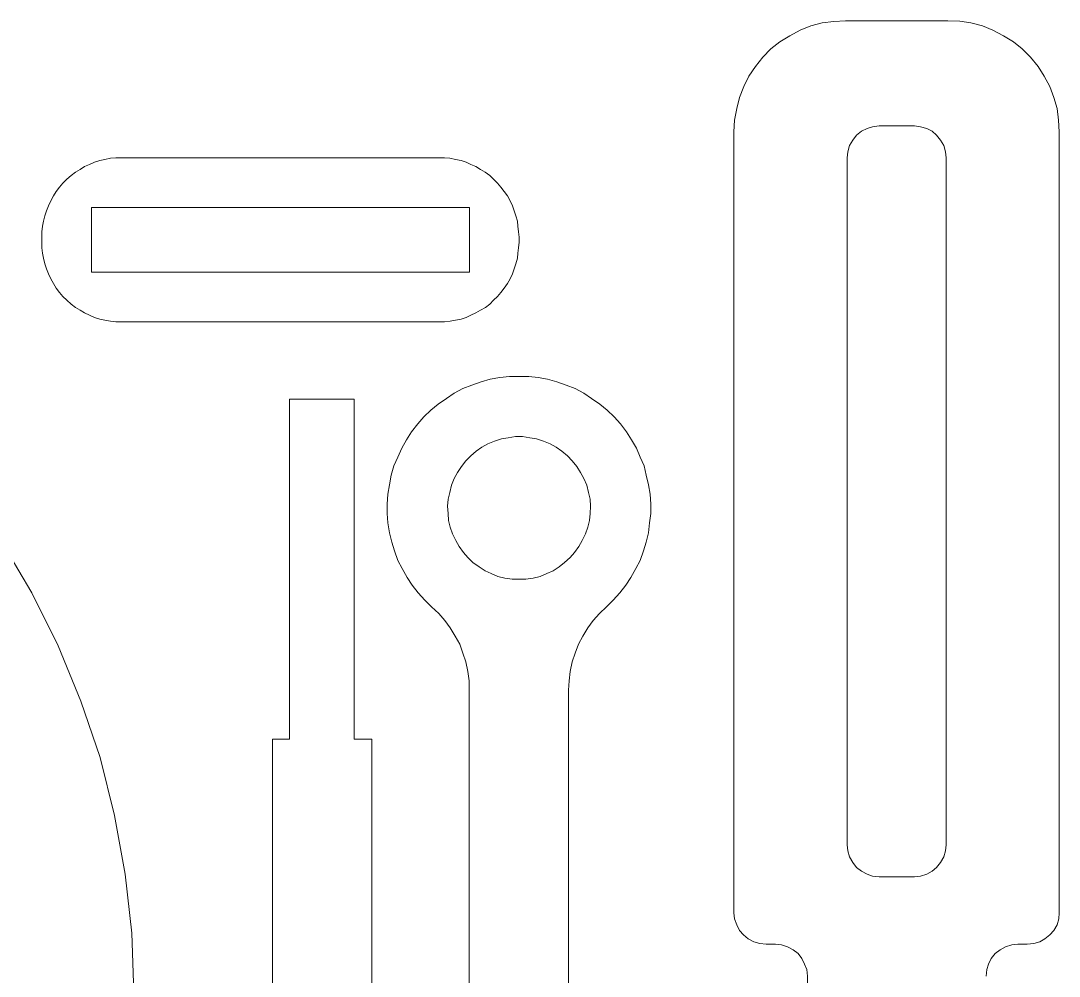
# Model space of a CAD drawing. Header units: millimetres. Extents: x -458 to -145, y 20 to 213.
# Drawn here: x -196.59 to -146.84, y 167.16 to 212.94 of the extents above; entities that cross this region are included whole.
import ezdxf

# ---------------------------------------------------------------- set-up
doc = ezdxf.new("R2010")
doc.units = ezdxf.units.MM
doc.header["$MEASUREMENT"] = 0
doc.layers.add('Layer 1', color=7, linetype='Continuous')

msp = doc.modelspace()

# ---------------------------------------------------------------- linework, layer by layer
at = {"layer": 'Layer 1', "lineweight": 0}
for points, knots in [([(-157.0763, 212.9374), (-157.0763, 212.9374), (-157.6322, 212.9107), (-157.6322, 212.9107), (-157.6322, 212.9107), (-157.6322, 212.9107), (-158.1878, 212.8313), (-158.1878, 212.8313), (-158.1878, 212.8313), (-158.1878, 212.8313), (-158.7434, 212.699), (-158.7434, 212.699), (-158.7434, 212.699), (-158.7434, 212.699), (-159.2461, 212.4871), (-159.2461, 212.4871), (-159.2461, 212.4871), (-159.2461, 212.4871), (-159.7488, 212.2225), (-159.7488, 212.2225), (-159.7488, 212.2225), (-159.7488, 212.2225), (-160.2251, 211.9315), (-160.2251, 211.9315), (-160.2251, 211.9315), (-160.2251, 211.9315), (-160.6487, 211.5875), (-160.6487, 211.5875), (-160.6487, 211.5875), (-160.6487, 211.5875), (-161.0456, 211.1906), (-161.0456, 211.1906), (-161.0456, 211.1906), (-161.0456, 211.1906), (-161.3893, 210.7408), (-161.3893, 210.7408), (-161.3893, 210.7408), (-161.3893, 210.7408), (-161.7071, 210.2913), (-161.7071, 210.2913), (-161.7071, 210.2913), (-161.7071, 210.2913), (-161.945, 209.7886), (-161.945, 209.7886), (-161.945, 209.7886), (-161.945, 209.7886), (-162.1567, 209.2594), (-162.1567, 209.2594), (-162.1567, 209.2594), (-162.1567, 209.2594), (-162.289, 208.7302), (-162.289, 208.7302), (-162.289, 208.7302), (-162.289, 208.7302), (-162.3948, 208.1746), (-162.3948, 208.1746), (-162.3948, 208.1746), (-162.3948, 208.1746), (-162.4213, 207.6187), (-162.4213, 207.6187)], [0, 0, 0, 0, 0.0625, 0.0625, 0.0625, 0.0625, 0.125, 0.125, 0.125, 0.125, 0.1875, 0.1875, 0.1875, 0.1875, 0.25, 0.25, 0.25, 0.25, 0.3125, 0.3125, 0.3125, 0.3125, 0.375, 0.375, 0.375, 0.375, 0.4375, 0.4375, 0.4375, 0.4375, 0.5, 0.5, 0.5, 0.5, 0.5625, 0.5625, 0.5625, 0.5625, 0.625, 0.625, 0.625, 0.625, 0.6875, 0.6875, 0.6875, 0.6875, 0.75, 0.75, 0.75, 0.75, 0.8125, 0.8125, 0.8125, 0.8125, 0.875, 0.875, 0.875, 0.875, 1, 1, 1, 1]), ([(-146.8364, 207.619), (-146.8364, 207.619), (-146.8631, 208.1749), (-146.8631, 208.1749), (-146.8631, 208.1749), (-146.8631, 208.1749), (-146.9425, 208.7305), (-146.9425, 208.7305), (-146.9425, 208.7305), (-146.9425, 208.7305), (-147.1015, 209.2597), (-147.1015, 209.2597), (-147.1015, 209.2597), (-147.1015, 209.2597), (-147.287, 209.7889), (-147.287, 209.7889), (-147.287, 209.7889), (-147.287, 209.7889), (-147.5516, 210.2916), (-147.5516, 210.2916), (-147.5516, 210.2916), (-147.5516, 210.2916), (-147.8426, 210.7411), (-147.8426, 210.7411), (-147.8426, 210.7411), (-147.8426, 210.7411), (-148.213, 211.1909), (-148.213, 211.1909), (-148.213, 211.1909), (-148.213, 211.1909), (-148.6099, 211.5878), (-148.6099, 211.5878), (-148.6099, 211.5878), (-148.6099, 211.5878), (-149.0332, 211.9318), (-149.0332, 211.9318), (-149.0332, 211.9318), (-149.0332, 211.9318), (-149.5095, 212.2228), (-149.5095, 212.2228), (-149.5095, 212.2228), (-149.5095, 212.2228), (-150.0119, 212.4874), (-150.0119, 212.4874), (-150.0119, 212.4874), (-150.0119, 212.4874), (-150.5143, 212.6993), (-150.5143, 212.6993), (-150.5143, 212.6993), (-150.5143, 212.6993), (-151.0702, 212.8316), (-151.0702, 212.8316), (-151.0702, 212.8316), (-151.0702, 212.8316), (-151.5994, 212.911), (-151.5994, 212.911), (-151.5994, 212.911), (-151.5994, 212.911), (-152.1817, 212.9377), (-152.1817, 212.9377)], [0, 0, 0, 0, 0.0625, 0.0625, 0.0625, 0.0625, 0.125, 0.125, 0.125, 0.125, 0.1875, 0.1875, 0.1875, 0.1875, 0.25, 0.25, 0.25, 0.25, 0.3125, 0.3125, 0.3125, 0.3125, 0.375, 0.375, 0.375, 0.375, 0.4375, 0.4375, 0.4375, 0.4375, 0.5, 0.5, 0.5, 0.5, 0.5625, 0.5625, 0.5625, 0.5625, 0.625, 0.625, 0.625, 0.625, 0.6875, 0.6875, 0.6875, 0.6875, 0.75, 0.75, 0.75, 0.75, 0.8125, 0.8125, 0.8125, 0.8125, 0.875, 0.875, 0.875, 0.875, 1, 1, 1, 1]), ([(-156.9966, 206.3754), (-156.9966, 206.3754), (-156.9701, 206.6664), (-156.9701, 206.6664), (-156.9701, 206.6664), (-156.9701, 206.6664), (-156.8905, 206.9577), (-156.8905, 206.9577), (-156.8905, 206.9577), (-156.8905, 206.9577), (-156.7315, 207.2223), (-156.7315, 207.2223), (-156.7315, 207.2223), (-156.7315, 207.2223), (-156.5466, 207.4602), (-156.5466, 207.4602), (-156.5466, 207.4602), (-156.5466, 207.4602), (-156.3087, 207.6457), (-156.3087, 207.6457), (-156.3087, 207.6457), (-156.3087, 207.6457), (-156.0441, 207.778), (-156.0441, 207.778), (-156.0441, 207.778), (-156.0441, 207.778), (-155.7795, 207.8571), (-155.7795, 207.8571), (-155.7795, 207.8571), (-155.7795, 207.8571), (-155.462, 207.9103), (-155.462, 207.9103)], [0, 0, 0, 0, 0.1111111, 0.1111111, 0.1111111, 0.1111111, 0.2222222, 0.2222222, 0.2222222, 0.2222222, 0.3333333, 0.3333333, 0.3333333, 0.3333333, 0.4444444, 0.4444444, 0.4444444, 0.4444444, 0.5555556, 0.5555556, 0.5555556, 0.5555556, 0.6666667, 0.6666667, 0.6666667, 0.6666667, 0.7777778, 0.7777778, 0.7777778, 0.7777778, 1, 1, 1, 1]), ([(-153.769, 207.9103), (-153.769, 207.9103), (-153.4777, 207.8571), (-153.4777, 207.8571), (-153.4777, 207.8571), (-153.4777, 207.8571), (-153.1864, 207.778), (-153.1864, 207.778), (-153.1864, 207.778), (-153.1864, 207.778), (-152.9218, 207.6457), (-152.9218, 207.6457), (-152.9218, 207.6457), (-152.9218, 207.6457), (-152.7101, 207.4602), (-152.7101, 207.4602), (-152.7101, 207.4602), (-152.7101, 207.4602), (-152.5249, 207.2223), (-152.5249, 207.2223), (-152.5249, 207.2223), (-152.5249, 207.2223), (-152.3659, 206.9577), (-152.3659, 206.9577), (-152.3659, 206.9577), (-152.3659, 206.9577), (-152.2865, 206.6664), (-152.2865, 206.6664), (-152.2865, 206.6664), (-152.2865, 206.6664), (-152.2598, 206.3754), (-152.2598, 206.3754)], [0, 0, 0, 0, 0.1111111, 0.1111111, 0.1111111, 0.1111111, 0.2222222, 0.2222222, 0.2222222, 0.2222222, 0.3333333, 0.3333333, 0.3333333, 0.3333333, 0.4444444, 0.4444444, 0.4444444, 0.4444444, 0.5555556, 0.5555556, 0.5555556, 0.5555556, 0.6666667, 0.6666667, 0.6666667, 0.6666667, 0.7777778, 0.7777778, 0.7777778, 0.7777778, 1, 1, 1, 1]), ([(-191.1739, 166.3707), (-191.1739, 166.3707), (-191.2797, 169.2285), (-191.2797, 169.2285), (-191.2797, 169.2285), (-191.2797, 169.2285), (-191.5972, 172.0593), (-191.5972, 172.0593), (-191.5972, 172.0593), (-191.5972, 172.0593), (-192.0994, 174.8641), (-192.0994, 174.8641), (-192.0994, 174.8641), (-192.0994, 174.8641), (-192.7878, 177.6422), (-192.7878, 177.6422), (-192.7878, 177.6422), (-192.7878, 177.6422), (-193.7138, 180.341), (-193.7138, 180.341), (-193.7138, 180.341), (-193.7138, 180.341), (-194.7986, 182.9868), (-194.7986, 182.9868), (-194.7986, 182.9868), (-194.7986, 182.9868), (-196.0686, 185.5268), (-196.0686, 185.5268), (-196.0686, 185.5268), (-196.0686, 185.5268), (-197.5238, 187.9874), (-197.5238, 187.9874), (-197.5238, 187.9874), (-197.5238, 187.9874), (-199.1642, 190.3422), (-199.1642, 190.3422), (-199.1642, 190.3422), (-199.1642, 190.3422), (-200.9369, 192.5644), (-200.9369, 192.5644), (-200.9369, 192.5644), (-200.9369, 192.5644), (-202.8948, 194.6546), (-202.8948, 194.6546), (-202.8948, 194.6546), (-202.8948, 194.6546), (-204.9845, 196.5861), (-204.9845, 196.5861), (-204.9845, 196.5861), (-204.9845, 196.5861), (-207.207, 198.3853), (-207.207, 198.3853), (-207.207, 198.3853), (-207.207, 198.3853), (-209.5613, 200.0257), (-209.5613, 200.0257), (-209.5613, 200.0257), (-209.5613, 200.0257), (-212.0225, 201.4809), (-212.0225, 201.4809), (-212.0225, 201.4809), (-212.0225, 201.4809), (-214.5625, 202.7509), (-214.5625, 202.7509), (-214.5625, 202.7509), (-214.5625, 202.7509), (-217.2083, 203.836), (-217.2083, 203.836), (-217.2083, 203.836), (-217.2083, 203.836), (-219.9071, 204.7353), (-219.9071, 204.7353), (-219.9071, 204.7353), (-219.9071, 204.7353), (-222.6852, 205.4497), (-222.6852, 205.4497), (-222.6852, 205.4497), (-222.6852, 205.4497), (-225.4898, 205.9524), (-225.4898, 205.9524), (-225.4898, 205.9524), (-225.4898, 205.9524), (-228.3208, 206.2699), (-228.3208, 206.2699), (-228.3208, 206.2699), (-228.3208, 206.2699), (-231.1783, 206.3757), (-231.1783, 206.3757)], [0, 0, 0, 0, 0.0434783, 0.0434783, 0.0434783, 0.0434783, 0.0869565, 0.0869565, 0.0869565, 0.0869565, 0.1304348, 0.1304348, 0.1304348, 0.1304348, 0.173913, 0.173913, 0.173913, 0.173913, 0.2173913, 0.2173913, 0.2173913, 0.2173913, 0.2608696, 0.2608696, 0.2608696, 0.2608696, 0.3043478, 0.3043478, 0.3043478, 0.3043478, 0.3478261, 0.3478261, 0.3478261, 0.3478261, 0.3913043, 0.3913043, 0.3913043, 0.3913043, 0.4347826, 0.4347826, 0.4347826, 0.4347826, 0.4782609, 0.4782609, 0.4782609, 0.4782609, 0.5217391, 0.5217391, 0.5217391, 0.5217391, 0.5652174, 0.5652174, 0.5652174, 0.5652174, 0.6086957, 0.6086957, 0.6086957, 0.6086957, 0.6521739, 0.6521739, 0.6521739, 0.6521739, 0.6956522, 0.6956522, 0.6956522, 0.6956522, 0.7391304, 0.7391304, 0.7391304, 0.7391304, 0.7826087, 0.7826087, 0.7826087, 0.7826087, 0.826087, 0.826087, 0.826087, 0.826087, 0.8695652, 0.8695652, 0.8695652, 0.8695652, 0.9130435, 0.9130435, 0.9130435, 0.9130435, 1, 1, 1, 1]), ([(-191.7695, 206.3757), (-191.7695, 206.3757), (-192.0341, 206.3757), (-192.0341, 206.3757), (-192.0341, 206.3757), (-192.0341, 206.3757), (-192.2987, 206.3492), (-192.2987, 206.3492), (-192.2987, 206.3492), (-192.2987, 206.3492), (-192.5633, 206.2963), (-192.5633, 206.2963), (-192.5633, 206.2963), (-192.5633, 206.2963), (-192.8014, 206.2434), (-192.8014, 206.2434), (-192.8014, 206.2434), (-192.8014, 206.2434), (-193.066, 206.164), (-193.066, 206.164), (-193.066, 206.164), (-193.066, 206.164), (-193.3036, 206.0582), (-193.3036, 206.0582), (-193.3036, 206.0582), (-193.3036, 206.0582), (-193.5417, 205.9524), (-193.5417, 205.9524), (-193.5417, 205.9524), (-193.5417, 205.9524), (-193.7534, 205.8201), (-193.7534, 205.8201), (-193.7534, 205.8201), (-193.7534, 205.8201), (-193.9651, 205.6878), (-193.9651, 205.6878), (-193.9651, 205.6878), (-193.9651, 205.6878), (-194.177, 205.529), (-194.177, 205.529), (-194.177, 205.529), (-194.177, 205.529), (-194.3889, 205.3438), (-194.3889, 205.3438), (-194.3889, 205.3438), (-194.3889, 205.3438), (-194.5738, 205.1586), (-194.5738, 205.1586), (-194.5738, 205.1586), (-194.5738, 205.1586), (-194.7328, 204.9734), (-194.7328, 204.9734), (-194.7328, 204.9734), (-194.7328, 204.9734), (-194.8918, 204.7617), (-194.8918, 204.7617), (-194.8918, 204.7617), (-194.8918, 204.7617), (-195.0241, 204.55), (-195.0241, 204.55), (-195.0241, 204.55), (-195.0241, 204.55), (-195.1564, 204.3119), (-195.1564, 204.3119), (-195.1564, 204.3119), (-195.1564, 204.3119), (-195.262, 204.0738), (-195.262, 204.0738), (-195.262, 204.0738), (-195.262, 204.0738), (-195.3676, 203.8357), (-195.3676, 203.8357), (-195.3676, 203.8357), (-195.3676, 203.8357), (-195.4472, 203.5976), (-195.4472, 203.5976), (-195.4472, 203.5976), (-195.4472, 203.5976), (-195.4999, 203.333), (-195.4999, 203.333), (-195.4999, 203.333), (-195.4999, 203.333), (-195.5526, 203.0949), (-195.5526, 203.0949), (-195.5526, 203.0949), (-195.5526, 203.0949), (-195.5796, 202.8303), (-195.5796, 202.8303), (-195.5796, 202.8303), (-195.5796, 202.8303), (-195.5796, 202.5657), (-195.5796, 202.5657)], [0, 0, 0, 0, 0.0416667, 0.0416667, 0.0416667, 0.0416667, 0.0833333, 0.0833333, 0.0833333, 0.0833333, 0.125, 0.125, 0.125, 0.125, 0.1666667, 0.1666667, 0.1666667, 0.1666667, 0.2083333, 0.2083333, 0.2083333, 0.2083333, 0.25, 0.25, 0.25, 0.25, 0.2916667, 0.2916667, 0.2916667, 0.2916667, 0.3333333, 0.3333333, 0.3333333, 0.3333333, 0.375, 0.375, 0.375, 0.375, 0.4166667, 0.4166667, 0.4166667, 0.4166667, 0.4583333, 0.4583333, 0.4583333, 0.4583333, 0.5, 0.5, 0.5, 0.5, 0.5416667, 0.5416667, 0.5416667, 0.5416667, 0.5833333, 0.5833333, 0.5833333, 0.5833333, 0.625, 0.625, 0.625, 0.625, 0.6666667, 0.6666667, 0.6666667, 0.6666667, 0.7083333, 0.7083333, 0.7083333, 0.7083333, 0.75, 0.75, 0.75, 0.75, 0.7916667, 0.7916667, 0.7916667, 0.7916667, 0.8333333, 0.8333333, 0.8333333, 0.8333333, 0.875, 0.875, 0.875, 0.875, 0.9166667, 0.9166667, 0.9166667, 0.9166667, 1, 1, 1, 1]), ([(-172.7195, 202.5657), (-172.7195, 202.5657), (-172.7462, 202.8303), (-172.7462, 202.8303), (-172.7462, 202.8303), (-172.7462, 202.8303), (-172.7729, 203.0949), (-172.7729, 203.0949), (-172.7729, 203.0949), (-172.7729, 203.0949), (-172.7994, 203.333), (-172.7994, 203.333), (-172.7994, 203.333), (-172.7994, 203.333), (-172.879, 203.5976), (-172.879, 203.5976), (-172.879, 203.5976), (-172.879, 203.5976), (-172.9586, 203.8357), (-172.9586, 203.8357), (-172.9586, 203.8357), (-172.9586, 203.8357), (-173.038, 204.0738), (-173.038, 204.0738), (-173.038, 204.0738), (-173.038, 204.0738), (-173.1436, 204.3119), (-173.1436, 204.3119), (-173.1436, 204.3119), (-173.1436, 204.3119), (-173.2759, 204.55), (-173.2759, 204.55), (-173.2759, 204.55), (-173.2759, 204.55), (-173.4349, 204.7617), (-173.4349, 204.7617), (-173.4349, 204.7617), (-173.4349, 204.7617), (-173.5939, 204.9734), (-173.5939, 204.9734), (-173.5939, 204.9734), (-173.5939, 204.9734), (-173.7529, 205.1586), (-173.7529, 205.1586), (-173.7529, 205.1586), (-173.7529, 205.1586), (-173.9378, 205.3438), (-173.9378, 205.3438), (-173.9378, 205.3438), (-173.9378, 205.3438), (-174.123, 205.529), (-174.123, 205.529), (-174.123, 205.529), (-174.123, 205.529), (-174.3347, 205.6878), (-174.3347, 205.6878), (-174.3347, 205.6878), (-174.3347, 205.6878), (-174.5726, 205.8201), (-174.5726, 205.8201), (-174.5726, 205.8201), (-174.5726, 205.8201), (-174.7845, 205.9524), (-174.7845, 205.9524), (-174.7845, 205.9524), (-174.7845, 205.9524), (-175.0224, 206.0582), (-175.0224, 206.0582), (-175.0224, 206.0582), (-175.0224, 206.0582), (-175.2603, 206.164), (-175.2603, 206.164), (-175.2603, 206.164), (-175.2603, 206.164), (-175.4984, 206.2434), (-175.4984, 206.2434), (-175.4984, 206.2434), (-175.4984, 206.2434), (-175.763, 206.2963), (-175.763, 206.2963), (-175.763, 206.2963), (-175.763, 206.2963), (-176.0276, 206.3492), (-176.0276, 206.3492), (-176.0276, 206.3492), (-176.0276, 206.3492), (-176.2922, 206.3757), (-176.2922, 206.3757), (-176.2922, 206.3757), (-176.2922, 206.3757), (-176.53, 206.3757), (-176.53, 206.3757)], [0, 0, 0, 0, 0.0416667, 0.0416667, 0.0416667, 0.0416667, 0.0833333, 0.0833333, 0.0833333, 0.0833333, 0.125, 0.125, 0.125, 0.125, 0.1666667, 0.1666667, 0.1666667, 0.1666667, 0.2083333, 0.2083333, 0.2083333, 0.2083333, 0.25, 0.25, 0.25, 0.25, 0.2916667, 0.2916667, 0.2916667, 0.2916667, 0.3333333, 0.3333333, 0.3333333, 0.3333333, 0.375, 0.375, 0.375, 0.375, 0.4166667, 0.4166667, 0.4166667, 0.4166667, 0.4583333, 0.4583333, 0.4583333, 0.4583333, 0.5, 0.5, 0.5, 0.5, 0.5416667, 0.5416667, 0.5416667, 0.5416667, 0.5833333, 0.5833333, 0.5833333, 0.5833333, 0.625, 0.625, 0.625, 0.625, 0.6666667, 0.6666667, 0.6666667, 0.6666667, 0.7083333, 0.7083333, 0.7083333, 0.7083333, 0.75, 0.75, 0.75, 0.75, 0.7916667, 0.7916667, 0.7916667, 0.7916667, 0.8333333, 0.8333333, 0.8333333, 0.8333333, 0.875, 0.875, 0.875, 0.875, 0.9166667, 0.9166667, 0.9166667, 0.9166667, 1, 1, 1, 1]), ([(-195.5795, 202.3276), (-195.5795, 202.3276), (-195.5795, 202.063), (-195.5795, 202.063), (-195.5795, 202.063), (-195.5795, 202.063), (-195.5525, 201.7984), (-195.5525, 201.7984), (-195.5525, 201.7984), (-195.5525, 201.7984), (-195.4998, 201.5603), (-195.4998, 201.5603), (-195.4998, 201.5603), (-195.4998, 201.5603), (-195.4471, 201.2957), (-195.4471, 201.2957), (-195.4471, 201.2957), (-195.4471, 201.2957), (-195.3675, 201.0576), (-195.3675, 201.0576), (-195.3675, 201.0576), (-195.3675, 201.0576), (-195.2619, 200.8195), (-195.2619, 200.8195), (-195.2619, 200.8195), (-195.2619, 200.8195), (-195.1563, 200.5814), (-195.1563, 200.5814), (-195.1563, 200.5814), (-195.1563, 200.5814), (-195.024, 200.3433), (-195.024, 200.3433), (-195.024, 200.3433), (-195.024, 200.3433), (-194.8917, 200.1316), (-194.8917, 200.1316), (-194.8917, 200.1316), (-194.8917, 200.1316), (-194.7327, 199.9199), (-194.7327, 199.9199), (-194.7327, 199.9199), (-194.7327, 199.9199), (-194.5737, 199.7347), (-194.5737, 199.7347), (-194.5737, 199.7347), (-194.5737, 199.7347), (-194.3888, 199.5495), (-194.3888, 199.5495), (-194.3888, 199.5495), (-194.3888, 199.5495), (-194.1769, 199.3643), (-194.1769, 199.3643), (-194.1769, 199.3643), (-194.1769, 199.3643), (-193.965, 199.2055), (-193.965, 199.2055), (-193.965, 199.2055), (-193.965, 199.2055), (-193.7533, 199.0732), (-193.7533, 199.0732), (-193.7533, 199.0732), (-193.7533, 199.0732), (-193.5416, 198.9409), (-193.5416, 198.9409), (-193.5416, 198.9409), (-193.5416, 198.9409), (-193.3035, 198.8351), (-193.3035, 198.8351), (-193.3035, 198.8351), (-193.3035, 198.8351), (-193.0659, 198.7293), (-193.0659, 198.7293), (-193.0659, 198.7293), (-193.0659, 198.7293), (-192.8013, 198.6499), (-192.8013, 198.6499), (-192.8013, 198.6499), (-192.8013, 198.6499), (-192.5632, 198.597), (-192.5632, 198.597), (-192.5632, 198.597), (-192.5632, 198.597), (-192.2986, 198.5441), (-192.2986, 198.5441), (-192.2986, 198.5441), (-192.2986, 198.5441), (-192.034, 198.5176), (-192.034, 198.5176), (-192.034, 198.5176), (-192.034, 198.5176), (-191.7695, 198.5176), (-191.7695, 198.5176)], [0, 0, 0, 0, 0.0416667, 0.0416667, 0.0416667, 0.0416667, 0.0833333, 0.0833333, 0.0833333, 0.0833333, 0.125, 0.125, 0.125, 0.125, 0.1666667, 0.1666667, 0.1666667, 0.1666667, 0.2083333, 0.2083333, 0.2083333, 0.2083333, 0.25, 0.25, 0.25, 0.25, 0.2916667, 0.2916667, 0.2916667, 0.2916667, 0.3333333, 0.3333333, 0.3333333, 0.3333333, 0.375, 0.375, 0.375, 0.375, 0.4166667, 0.4166667, 0.4166667, 0.4166667, 0.4583333, 0.4583333, 0.4583333, 0.4583333, 0.5, 0.5, 0.5, 0.5, 0.5416667, 0.5416667, 0.5416667, 0.5416667, 0.5833333, 0.5833333, 0.5833333, 0.5833333, 0.625, 0.625, 0.625, 0.625, 0.6666667, 0.6666667, 0.6666667, 0.6666667, 0.7083333, 0.7083333, 0.7083333, 0.7083333, 0.75, 0.75, 0.75, 0.75, 0.7916667, 0.7916667, 0.7916667, 0.7916667, 0.8333333, 0.8333333, 0.8333333, 0.8333333, 0.875, 0.875, 0.875, 0.875, 0.9166667, 0.9166667, 0.9166667, 0.9166667, 1, 1, 1, 1]), ([(-176.5295, 198.5178), (-176.5295, 198.5178), (-176.2914, 198.5178), (-176.2914, 198.5178), (-176.2914, 198.5178), (-176.2914, 198.5178), (-176.0268, 198.5443), (-176.0268, 198.5443), (-176.0268, 198.5443), (-176.0268, 198.5443), (-175.7622, 198.5972), (-175.7622, 198.5972), (-175.7622, 198.5972), (-175.7622, 198.5972), (-175.4976, 198.6501), (-175.4976, 198.6501), (-175.4976, 198.6501), (-175.4976, 198.6501), (-175.2597, 198.7295), (-175.2597, 198.7295), (-175.2597, 198.7295), (-175.2597, 198.7295), (-175.0218, 198.8353), (-175.0218, 198.8353), (-175.0218, 198.8353), (-175.0218, 198.8353), (-174.7837, 198.9411), (-174.7837, 198.9411), (-174.7837, 198.9411), (-174.7837, 198.9411), (-174.572, 199.0734), (-174.572, 199.0734), (-174.572, 199.0734), (-174.572, 199.0734), (-174.3341, 199.2057), (-174.3341, 199.2057), (-174.3341, 199.2057), (-174.3341, 199.2057), (-174.1222, 199.3645), (-174.1222, 199.3645), (-174.1222, 199.3645), (-174.1222, 199.3645), (-173.9373, 199.5497), (-173.9373, 199.5497), (-173.9373, 199.5497), (-173.9373, 199.5497), (-173.7524, 199.7349), (-173.7524, 199.7349), (-173.7524, 199.7349), (-173.7524, 199.7349), (-173.5931, 199.9201), (-173.5931, 199.9201), (-173.5931, 199.9201), (-173.5931, 199.9201), (-173.4343, 200.1318), (-173.4343, 200.1318), (-173.4343, 200.1318), (-173.4343, 200.1318), (-173.2753, 200.3435), (-173.2753, 200.3435), (-173.2753, 200.3435), (-173.2753, 200.3435), (-173.143, 200.5816), (-173.143, 200.5816), (-173.143, 200.5816), (-173.143, 200.5816), (-173.0374, 200.8197), (-173.0374, 200.8197), (-173.0374, 200.8197), (-173.0374, 200.8197), (-172.958, 201.0578), (-172.958, 201.0578), (-172.958, 201.0578), (-172.958, 201.0578), (-172.8784, 201.2959), (-172.8784, 201.2959), (-172.8784, 201.2959), (-172.8784, 201.2959), (-172.7988, 201.5605), (-172.7988, 201.5605), (-172.7988, 201.5605), (-172.7988, 201.5605), (-172.7723, 201.7986), (-172.7723, 201.7986), (-172.7723, 201.7986), (-172.7723, 201.7986), (-172.7456, 202.0632), (-172.7456, 202.0632), (-172.7456, 202.0632), (-172.7456, 202.0632), (-172.7189, 202.3278), (-172.7189, 202.3278)], [0, 0, 0, 0, 0.0416667, 0.0416667, 0.0416667, 0.0416667, 0.0833333, 0.0833333, 0.0833333, 0.0833333, 0.125, 0.125, 0.125, 0.125, 0.1666667, 0.1666667, 0.1666667, 0.1666667, 0.2083333, 0.2083333, 0.2083333, 0.2083333, 0.25, 0.25, 0.25, 0.25, 0.2916667, 0.2916667, 0.2916667, 0.2916667, 0.3333333, 0.3333333, 0.3333333, 0.3333333, 0.375, 0.375, 0.375, 0.375, 0.4166667, 0.4166667, 0.4166667, 0.4166667, 0.4583333, 0.4583333, 0.4583333, 0.4583333, 0.5, 0.5, 0.5, 0.5, 0.5416667, 0.5416667, 0.5416667, 0.5416667, 0.5833333, 0.5833333, 0.5833333, 0.5833333, 0.625, 0.625, 0.625, 0.625, 0.6666667, 0.6666667, 0.6666667, 0.6666667, 0.7083333, 0.7083333, 0.7083333, 0.7083333, 0.75, 0.75, 0.75, 0.75, 0.7916667, 0.7916667, 0.7916667, 0.7916667, 0.8333333, 0.8333333, 0.8333333, 0.8333333, 0.875, 0.875, 0.875, 0.875, 0.9166667, 0.9166667, 0.9166667, 0.9166667, 1, 1, 1, 1]), ([(-168.5259, 184.8651), (-168.5259, 184.8651), (-168.2081, 185.1826), (-168.2081, 185.1826), (-168.2081, 185.1826), (-168.2081, 185.1826), (-167.8909, 185.5266), (-167.8909, 185.5266), (-167.8909, 185.5266), (-167.8909, 185.5266), (-167.5999, 185.8968), (-167.5999, 185.8968), (-167.5999, 185.8968), (-167.5999, 185.8968), (-167.3618, 186.2672), (-167.3618, 186.2672), (-167.3618, 186.2672), (-167.3618, 186.2672), (-167.1239, 186.6905), (-167.1239, 186.6905), (-167.1239, 186.6905), (-167.1239, 186.6905), (-166.9117, 187.0874), (-166.9117, 187.0874), (-166.9117, 187.0874), (-166.9117, 187.0874), (-166.7529, 187.5372), (-166.7529, 187.5372), (-166.7529, 187.5372), (-166.7529, 187.5372), (-166.6206, 187.9608), (-166.6206, 187.9608), (-166.6206, 187.9608), (-166.6206, 187.9608), (-166.5148, 188.4103), (-166.5148, 188.4103), (-166.5148, 188.4103), (-166.5148, 188.4103), (-166.4624, 188.8868), (-166.4624, 188.8868), (-166.4624, 188.8868), (-166.4624, 188.8868), (-166.4097, 189.3363), (-166.4097, 189.3363), (-166.4097, 189.3363), (-166.4097, 189.3363), (-166.4097, 189.7861), (-166.4097, 189.7861), (-166.4097, 189.7861), (-166.4097, 189.7861), (-166.4362, 190.2624), (-166.4362, 190.2624), (-166.4362, 190.2624), (-166.4362, 190.2624), (-166.5156, 190.7122), (-166.5156, 190.7122), (-166.5156, 190.7122), (-166.5156, 190.7122), (-166.6212, 191.162), (-166.6212, 191.162), (-166.6212, 191.162), (-166.6212, 191.162), (-166.727, 191.6118), (-166.727, 191.6118), (-166.727, 191.6118), (-166.727, 191.6118), (-166.9117, 192.0351), (-166.9117, 192.0351), (-166.9117, 192.0351), (-166.9117, 192.0351), (-167.0971, 192.4586), (-167.0971, 192.4586), (-167.0971, 192.4586), (-167.0971, 192.4586), (-167.3352, 192.8555), (-167.3352, 192.8555), (-167.3352, 192.8555), (-167.3352, 192.8555), (-167.5728, 193.2524), (-167.5728, 193.2524), (-167.5728, 193.2524), (-167.5728, 193.2524), (-167.8644, 193.6228), (-167.8644, 193.6228), (-167.8644, 193.6228), (-167.8644, 193.6228), (-168.1554, 193.9668), (-168.1554, 193.9668), (-168.1554, 193.9668), (-168.1554, 193.9668), (-168.4991, 194.2843), (-168.4991, 194.2843), (-168.4991, 194.2843), (-168.4991, 194.2843), (-168.8436, 194.5756), (-168.8436, 194.5756), (-168.8436, 194.5756), (-168.8436, 194.5756), (-169.2405, 194.8402), (-169.2405, 194.8402), (-169.2405, 194.8402), (-169.2405, 194.8402), (-169.6107, 195.1048), (-169.6107, 195.1048), (-169.6107, 195.1048), (-169.6107, 195.1048), (-170.0343, 195.3165), (-170.0343, 195.3165), (-170.0343, 195.3165), (-170.0343, 195.3165), (-170.4576, 195.4753), (-170.4576, 195.4753), (-170.4576, 195.4753), (-170.4576, 195.4753), (-170.9074, 195.6338), (-170.9074, 195.6338), (-170.9074, 195.6338), (-170.9074, 195.6338), (-171.3569, 195.7661), (-171.3569, 195.7661), (-171.3569, 195.7661), (-171.3569, 195.7661), (-171.8064, 195.8455), (-171.8064, 195.8455), (-171.8064, 195.8455), (-171.8064, 195.8455), (-172.2562, 195.8984), (-172.2562, 195.8984), (-172.2562, 195.8984), (-172.2562, 195.8984), (-172.7325, 195.8982), (-172.7325, 195.8982), (-172.7325, 195.8982), (-172.7325, 195.8982), (-173.1823, 195.8982), (-173.1823, 195.8982), (-173.1823, 195.8982), (-173.1823, 195.8982), (-173.6318, 195.8453), (-173.6318, 195.8453), (-173.6318, 195.8453), (-173.6318, 195.8453), (-174.1083, 195.7659), (-174.1083, 195.7659), (-174.1083, 195.7659), (-174.1083, 195.7659), (-174.5319, 195.6336), (-174.5319, 195.6336), (-174.5319, 195.6336), (-174.5319, 195.6336), (-174.9814, 195.4746), (-174.9814, 195.4746), (-174.9814, 195.4746), (-174.9814, 195.4746), (-175.4053, 195.3158), (-175.4053, 195.3158), (-175.4053, 195.3158), (-175.4053, 195.3158), (-175.8286, 195.1041), (-175.8286, 195.1041), (-175.8286, 195.1041), (-175.8286, 195.1041), (-176.199, 194.8395), (-176.199, 194.8395), (-176.199, 194.8395), (-176.199, 194.8395), (-176.5959, 194.5749), (-176.5959, 194.5749), (-176.5959, 194.5749), (-176.5959, 194.5749), (-176.9396, 194.2836), (-176.9396, 194.2836), (-176.9396, 194.2836), (-176.9396, 194.2836), (-177.2838, 193.9661), (-177.2838, 193.9661), (-177.2838, 193.9661), (-177.2838, 193.9661), (-177.5751, 193.6221), (-177.5751, 193.6221), (-177.5751, 193.6221), (-177.5751, 193.6221), (-177.8661, 193.2519), (-177.8661, 193.2519), (-177.8661, 193.2519), (-177.8661, 193.2519), (-178.1042, 192.855), (-178.1042, 192.855), (-178.1042, 192.855), (-178.1042, 192.855), (-178.3421, 192.4581), (-178.3421, 192.4581), (-178.3421, 192.4581), (-178.3421, 192.4581), (-178.527, 192.0345), (-178.527, 192.0345), (-178.527, 192.0345), (-178.527, 192.0345), (-178.7123, 191.612), (-178.7123, 191.612), (-178.7123, 191.612), (-178.7123, 191.612), (-178.8446, 191.1622), (-178.8446, 191.1622), (-178.8446, 191.1622), (-178.8446, 191.1622), (-178.9237, 190.7124), (-178.9237, 190.7124), (-178.9237, 190.7124), (-178.9237, 190.7124), (-179.0033, 190.2626), (-179.0033, 190.2626), (-179.0033, 190.2626), (-179.0033, 190.2626), (-179.03, 189.7863), (-179.03, 189.7863), (-179.03, 189.7863), (-179.03, 189.7863), (-179.03, 189.3365), (-179.03, 189.3365), (-179.03, 189.3365), (-179.03, 189.3365), (-179.0033, 188.887), (-179.0033, 188.887), (-179.0033, 188.887), (-179.0033, 188.887), (-178.9237, 188.4105), (-178.9237, 188.4105), (-178.9237, 188.4105), (-178.9237, 188.4105), (-178.8179, 187.961), (-178.8179, 187.961), (-178.8179, 187.961), (-178.8179, 187.961), (-178.6856, 187.5374), (-178.6856, 187.5374), (-178.6856, 187.5374), (-178.6856, 187.5374), (-178.5268, 187.0876), (-178.5268, 187.0876), (-178.5268, 187.0876), (-178.5268, 187.0876), (-178.3154, 186.6907), (-178.3154, 186.6907), (-178.3154, 186.6907), (-178.3154, 186.6907), (-178.0773, 186.2674), (-178.0773, 186.2674), (-178.0773, 186.2674), (-178.0773, 186.2674), (-177.8394, 185.897), (-177.8394, 185.897), (-177.8394, 185.897), (-177.8394, 185.897), (-177.5481, 185.5268), (-177.5481, 185.5268), (-177.5481, 185.5268), (-177.5481, 185.5268), (-177.2303, 185.1828), (-177.2303, 185.1828), (-177.2303, 185.1828), (-177.2303, 185.1828), (-176.9133, 184.8653), (-176.9133, 184.8653)], [0, 0, 0, 0, 0.0149254, 0.0149254, 0.0149254, 0.0149254, 0.0298507, 0.0298507, 0.0298507, 0.0298507, 0.0447761, 0.0447761, 0.0447761, 0.0447761, 0.0597015, 0.0597015, 0.0597015, 0.0597015, 0.0746269, 0.0746269, 0.0746269, 0.0746269, 0.0895522, 0.0895522, 0.0895522, 0.0895522, 0.1044776, 0.1044776, 0.1044776, 0.1044776, 0.119403, 0.119403, 0.119403, 0.119403, 0.1343284, 0.1343284, 0.1343284, 0.1343284, 0.1492537, 0.1492537, 0.1492537, 0.1492537, 0.1641791, 0.1641791, 0.1641791, 0.1641791, 0.1791045, 0.1791045, 0.1791045, 0.1791045, 0.1940299, 0.1940299, 0.1940299, 0.1940299, 0.2089552, 0.2089552, 0.2089552, 0.2089552, 0.2238806, 0.2238806, 0.2238806, 0.2238806, 0.238806, 0.238806, 0.238806, 0.238806, 0.2537313, 0.2537313, 0.2537313, 0.2537313, 0.2686567, 0.2686567, 0.2686567, 0.2686567, 0.2835821, 0.2835821, 0.2835821, 0.2835821, 0.2985075, 0.2985075, 0.2985075, 0.2985075, 0.3134328, 0.3134328, 0.3134328, 0.3134328, 0.3283582, 0.3283582, 0.3283582, 0.3283582, 0.3432836, 0.3432836, 0.3432836, 0.3432836, 0.358209, 0.358209, 0.358209, 0.358209, 0.3731343, 0.3731343, 0.3731343, 0.3731343, 0.3880597, 0.3880597, 0.3880597, 0.3880597, 0.4029851, 0.4029851, 0.4029851, 0.4029851, 0.4179104, 0.4179104, 0.4179104, 0.4179104, 0.4328358, 0.4328358, 0.4328358, 0.4328358, 0.4477612, 0.4477612, 0.4477612, 0.4477612, 0.4626866, 0.4626866, 0.4626866, 0.4626866, 0.4776119, 0.4776119, 0.4776119, 0.4776119, 0.4925373, 0.4925373, 0.4925373, 0.4925373, 0.5074627, 0.5074627, 0.5074627, 0.5074627, 0.5223881, 0.5223881, 0.5223881, 0.5223881, 0.5373134, 0.5373134, 0.5373134, 0.5373134, 0.5522388, 0.5522388, 0.5522388, 0.5522388, 0.5671642, 0.5671642, 0.5671642, 0.5671642, 0.5820896, 0.5820896, 0.5820896, 0.5820896, 0.5970149, 0.5970149, 0.5970149, 0.5970149, 0.6119403, 0.6119403, 0.6119403, 0.6119403, 0.6268657, 0.6268657, 0.6268657, 0.6268657, 0.641791, 0.641791, 0.641791, 0.641791, 0.6567164, 0.6567164, 0.6567164, 0.6567164, 0.6716418, 0.6716418, 0.6716418, 0.6716418, 0.6865672, 0.6865672, 0.6865672, 0.6865672, 0.7014925, 0.7014925, 0.7014925, 0.7014925, 0.7164179, 0.7164179, 0.7164179, 0.7164179, 0.7313433, 0.7313433, 0.7313433, 0.7313433, 0.7462687, 0.7462687, 0.7462687, 0.7462687, 0.761194, 0.761194, 0.761194, 0.761194, 0.7761194, 0.7761194, 0.7761194, 0.7761194, 0.7910448, 0.7910448, 0.7910448, 0.7910448, 0.8059701, 0.8059701, 0.8059701, 0.8059701, 0.8208955, 0.8208955, 0.8208955, 0.8208955, 0.8358209, 0.8358209, 0.8358209, 0.8358209, 0.8507463, 0.8507463, 0.8507463, 0.8507463, 0.8656716, 0.8656716, 0.8656716, 0.8656716, 0.880597, 0.880597, 0.880597, 0.880597, 0.8955224, 0.8955224, 0.8955224, 0.8955224, 0.9104478, 0.9104478, 0.9104478, 0.9104478, 0.9253731, 0.9253731, 0.9253731, 0.9253731, 0.9402985, 0.9402985, 0.9402985, 0.9402985, 0.9552239, 0.9552239, 0.9552239, 0.9552239, 0.9701493, 0.9701493, 0.9701493, 0.9701493, 1, 1, 1, 1]), ([(-172.7322, 186.188), (-172.7322, 186.188), (-172.3882, 186.188), (-172.3882, 186.188), (-172.3882, 186.188), (-172.3882, 186.188), (-172.044, 186.2409), (-172.044, 186.2409), (-172.044, 186.2409), (-172.044, 186.2409), (-171.7003, 186.3203), (-171.7003, 186.3203), (-171.7003, 186.3203), (-171.7003, 186.3203), (-171.3825, 186.4526), (-171.3825, 186.4526), (-171.3825, 186.4526), (-171.3825, 186.4526), (-171.0915, 186.5849), (-171.0915, 186.5849), (-171.0915, 186.5849), (-171.0915, 186.5849), (-170.8002, 186.7701), (-170.8002, 186.7701), (-170.8002, 186.7701), (-170.8002, 186.7701), (-170.5356, 186.9818), (-170.5356, 186.9818), (-170.5356, 186.9818), (-170.5356, 186.9818), (-170.271, 187.2197), (-170.271, 187.2197), (-170.271, 187.2197), (-170.271, 187.2197), (-170.0591, 187.4578), (-170.0591, 187.4578), (-170.0591, 187.4578), (-170.0591, 187.4578), (-169.8477, 187.7488), (-169.8477, 187.7488), (-169.8477, 187.7488), (-169.8477, 187.7488), (-169.6884, 188.0401), (-169.6884, 188.0401), (-169.6884, 188.0401), (-169.6884, 188.0401), (-169.5294, 188.3576), (-169.5294, 188.3576), (-169.5294, 188.3576), (-169.5294, 188.3576), (-169.4238, 188.6748), (-169.4238, 188.6748), (-169.4238, 188.6748), (-169.4238, 188.6748), (-169.3444, 188.9923), (-169.3444, 188.9923), (-169.3444, 188.9923), (-169.3444, 188.9923), (-169.3179, 189.3363), (-169.3179, 189.3363), (-169.3179, 189.3363), (-169.3179, 189.3363), (-169.2906, 189.6805), (-169.2906, 189.6805), (-169.2906, 189.6805), (-169.2906, 189.6805), (-169.3179, 190.0245), (-169.3179, 190.0245), (-169.3179, 190.0245), (-169.3179, 190.0245), (-169.397, 190.342), (-169.397, 190.342), (-169.397, 190.342), (-169.397, 190.342), (-169.4784, 190.6859), (-169.4784, 190.6859), (-169.4784, 190.6859), (-169.4784, 190.6859), (-169.6107, 191.0034), (-169.6107, 191.0034), (-169.6107, 191.0034), (-169.6107, 191.0034), (-169.7697, 191.2944), (-169.7697, 191.2944), (-169.7697, 191.2944), (-169.7697, 191.2944), (-169.9544, 191.5854), (-169.9544, 191.5854), (-169.9544, 191.5854), (-169.9544, 191.5854), (-170.1666, 191.85), (-170.1666, 191.85), (-170.1666, 191.85), (-170.1666, 191.85), (-170.4045, 192.0881), (-170.4045, 192.0881), (-170.4045, 192.0881), (-170.4045, 192.0881), (-170.6691, 192.3262), (-170.6691, 192.3262), (-170.6691, 192.3262), (-170.6691, 192.3262), (-170.9337, 192.5111), (-170.9337, 192.5111), (-170.9337, 192.5111), (-170.9337, 192.5111), (-171.2246, 192.6703), (-171.2246, 192.6703), (-171.2246, 192.6703), (-171.2246, 192.6703), (-171.5416, 192.8026), (-171.5416, 192.8026), (-171.5416, 192.8026), (-171.5416, 192.8026), (-171.8861, 192.9082), (-171.8861, 192.9082), (-171.8861, 192.9082), (-171.8861, 192.9082), (-172.2031, 192.9611), (-172.2031, 192.9611), (-172.2031, 192.9611), (-172.2031, 192.9611), (-172.5476, 193.014), (-172.5476, 193.014), (-172.5476, 193.014), (-172.5476, 193.014), (-172.8915, 193.014), (-172.8915, 193.014), (-172.8915, 193.014), (-172.8915, 193.014), (-173.2352, 192.9611), (-173.2352, 192.9611), (-173.2352, 192.9611), (-173.2352, 192.9611), (-173.553, 192.9082), (-173.553, 192.9082), (-173.553, 192.9082), (-173.553, 192.9082), (-173.8966, 192.8026), (-173.8966, 192.8026), (-173.8966, 192.8026), (-173.8966, 192.8026), (-174.2144, 192.6703), (-174.2144, 192.6703), (-174.2144, 192.6703), (-174.2144, 192.6703), (-174.5054, 192.5113), (-174.5054, 192.5113), (-174.5054, 192.5113), (-174.5054, 192.5113), (-174.77, 192.3264), (-174.77, 192.3264), (-174.77, 192.3264), (-174.77, 192.3264), (-175.0346, 192.0883), (-175.0346, 192.0883), (-175.0346, 192.0883), (-175.0346, 192.0883), (-175.2727, 191.8502), (-175.2727, 191.8502), (-175.2727, 191.8502), (-175.2727, 191.8502), (-175.4841, 191.5856), (-175.4841, 191.5856), (-175.4841, 191.5856), (-175.4841, 191.5856), (-175.6696, 191.2946), (-175.6696, 191.2946), (-175.6696, 191.2946), (-175.6696, 191.2946), (-175.8284, 191.0036), (-175.8284, 191.0036), (-175.8284, 191.0036), (-175.8284, 191.0036), (-175.9607, 190.6861), (-175.9607, 190.6861), (-175.9607, 190.6861), (-175.9607, 190.6861), (-176.0398, 190.3421), (-176.0398, 190.3421), (-176.0398, 190.3421), (-176.0398, 190.3421), (-176.1197, 190.0246), (-176.1197, 190.0246), (-176.1197, 190.0246), (-176.1197, 190.0246), (-176.1462, 189.6806), (-176.1462, 189.6806), (-176.1462, 189.6806), (-176.1462, 189.6806), (-176.1197, 189.3364), (-176.1197, 189.3364), (-176.1197, 189.3364), (-176.1197, 189.3364), (-176.093, 188.9924), (-176.093, 188.9924), (-176.093, 188.9924), (-176.093, 188.9924), (-176.0134, 188.6749), (-176.0134, 188.6749), (-176.0134, 188.6749), (-176.0134, 188.6749), (-175.9076, 188.3577), (-175.9076, 188.3577), (-175.9076, 188.3577), (-175.9076, 188.3577), (-175.7488, 188.0402), (-175.7488, 188.0402), (-175.7488, 188.0402), (-175.7488, 188.0402), (-175.59, 187.7489), (-175.59, 187.7489), (-175.59, 187.7489), (-175.59, 187.7489), (-175.3781, 187.4579), (-175.3781, 187.4579), (-175.3781, 187.4579), (-175.3781, 187.4579), (-175.1664, 187.2198), (-175.1664, 187.2198), (-175.1664, 187.2198), (-175.1664, 187.2198), (-174.9285, 186.9819), (-174.9285, 186.9819), (-174.9285, 186.9819), (-174.9285, 186.9819), (-174.6372, 186.7702), (-174.6372, 186.7702), (-174.6372, 186.7702), (-174.6372, 186.7702), (-174.3462, 186.585), (-174.3462, 186.585), (-174.3462, 186.585), (-174.3462, 186.585), (-174.0544, 186.4527), (-174.0544, 186.4527), (-174.0544, 186.4527), (-174.0544, 186.4527), (-173.7374, 186.3204), (-173.7374, 186.3204), (-173.7374, 186.3204), (-173.7374, 186.3204), (-173.3929, 186.241), (-173.3929, 186.241), (-173.3929, 186.241), (-173.3929, 186.241), (-173.0492, 186.1881), (-173.0492, 186.1881), (-173.0492, 186.1881), (-173.0492, 186.1881), (-172.7322, 186.188), (-172.7322, 186.188)], [0, 0, 0, 0, 0.015625, 0.015625, 0.015625, 0.015625, 0.03125, 0.03125, 0.03125, 0.03125, 0.046875, 0.046875, 0.046875, 0.046875, 0.0625, 0.0625, 0.0625, 0.0625, 0.078125, 0.078125, 0.078125, 0.078125, 0.09375, 0.09375, 0.09375, 0.09375, 0.109375, 0.109375, 0.109375, 0.109375, 0.125, 0.125, 0.125, 0.125, 0.140625, 0.140625, 0.140625, 0.140625, 0.15625, 0.15625, 0.15625, 0.15625, 0.171875, 0.171875, 0.171875, 0.171875, 0.1875, 0.1875, 0.1875, 0.1875, 0.203125, 0.203125, 0.203125, 0.203125, 0.21875, 0.21875, 0.21875, 0.21875, 0.234375, 0.234375, 0.234375, 0.234375, 0.25, 0.25, 0.25, 0.25, 0.265625, 0.265625, 0.265625, 0.265625, 0.28125, 0.28125, 0.28125, 0.28125, 0.296875, 0.296875, 0.296875, 0.296875, 0.3125, 0.3125, 0.3125, 0.3125, 0.328125, 0.328125, 0.328125, 0.328125, 0.34375, 0.34375, 0.34375, 0.34375, 0.359375, 0.359375, 0.359375, 0.359375, 0.375, 0.375, 0.375, 0.375, 0.390625, 0.390625, 0.390625, 0.390625, 0.40625, 0.40625, 0.40625, 0.40625, 0.421875, 0.421875, 0.421875, 0.421875, 0.4375, 0.4375, 0.4375, 0.4375, 0.453125, 0.453125, 0.453125, 0.453125, 0.46875, 0.46875, 0.46875, 0.46875, 0.484375, 0.484375, 0.484375, 0.484375, 0.5, 0.5, 0.5, 0.5, 0.515625, 0.515625, 0.515625, 0.515625, 0.53125, 0.53125, 0.53125, 0.53125, 0.546875, 0.546875, 0.546875, 0.546875, 0.5625, 0.5625, 0.5625, 0.5625, 0.578125, 0.578125, 0.578125, 0.578125, 0.59375, 0.59375, 0.59375, 0.59375, 0.609375, 0.609375, 0.609375, 0.609375, 0.625, 0.625, 0.625, 0.625, 0.640625, 0.640625, 0.640625, 0.640625, 0.65625, 0.65625, 0.65625, 0.65625, 0.671875, 0.671875, 0.671875, 0.671875, 0.6875, 0.6875, 0.6875, 0.6875, 0.703125, 0.703125, 0.703125, 0.703125, 0.71875, 0.71875, 0.71875, 0.71875, 0.734375, 0.734375, 0.734375, 0.734375, 0.75, 0.75, 0.75, 0.75, 0.765625, 0.765625, 0.765625, 0.765625, 0.78125, 0.78125, 0.78125, 0.78125, 0.796875, 0.796875, 0.796875, 0.796875, 0.8125, 0.8125, 0.8125, 0.8125, 0.828125, 0.828125, 0.828125, 0.828125, 0.84375, 0.84375, 0.84375, 0.84375, 0.859375, 0.859375, 0.859375, 0.859375, 0.875, 0.875, 0.875, 0.875, 0.890625, 0.890625, 0.890625, 0.890625, 0.90625, 0.90625, 0.90625, 0.90625, 0.921875, 0.921875, 0.921875, 0.921875, 0.9375, 0.9375, 0.9375, 0.9375, 0.953125, 0.953125, 0.953125, 0.953125, 0.96875, 0.96875, 0.96875, 0.96875, 1, 1, 1, 1]), ([(-176.9129, 184.8651), (-176.9129, 184.8651), (-176.5687, 184.5476), (-176.5687, 184.5476), (-176.5687, 184.5476), (-176.5687, 184.5476), (-176.2774, 184.2036), (-176.2774, 184.2036), (-176.2774, 184.2036), (-176.2774, 184.2036), (-176.0128, 183.8596), (-176.0128, 183.8596), (-176.0128, 183.8596), (-176.0128, 183.8596), (-175.7749, 183.4627), (-175.7749, 183.4627), (-175.7749, 183.4627), (-175.7749, 183.4627), (-175.5632, 183.0658), (-175.5632, 183.0658), (-175.5632, 183.0658), (-175.5632, 183.0658), (-175.4044, 182.6422), (-175.4044, 182.6422), (-175.4044, 182.6422), (-175.4044, 182.6422), (-175.2721, 182.2189), (-175.2721, 182.2189), (-175.2721, 182.2189), (-175.2721, 182.2189), (-175.1663, 181.7691), (-175.1663, 181.7691), (-175.1663, 181.7691), (-175.1663, 181.7691), (-175.1134, 181.3193), (-175.1134, 181.3193), (-175.1134, 181.3193), (-175.1134, 181.3193), (-175.1134, 180.8695), (-175.1134, 180.8695)], [0, 0, 0, 0, 0.0909091, 0.0909091, 0.0909091, 0.0909091, 0.1818182, 0.1818182, 0.1818182, 0.1818182, 0.2727273, 0.2727273, 0.2727273, 0.2727273, 0.3636364, 0.3636364, 0.3636364, 0.3636364, 0.4545455, 0.4545455, 0.4545455, 0.4545455, 0.5454545, 0.5454545, 0.5454545, 0.5454545, 0.6363636, 0.6363636, 0.6363636, 0.6363636, 0.7272727, 0.7272727, 0.7272727, 0.7272727, 0.8181818, 0.8181818, 0.8181818, 0.8181818, 1, 1, 1, 1]), ([(-170.351, 180.8696), (-170.351, 180.8696), (-170.3243, 181.3194), (-170.3243, 181.3194), (-170.3243, 181.3194), (-170.3243, 181.3194), (-170.2716, 181.7692), (-170.2716, 181.7692), (-170.2716, 181.7692), (-170.2716, 181.7692), (-170.166, 182.219), (-170.166, 182.219), (-170.166, 182.219), (-170.166, 182.219), (-170.0337, 182.6423), (-170.0337, 182.6423), (-170.0337, 182.6423), (-170.0337, 182.6423), (-169.8747, 183.0659), (-169.8747, 183.0659), (-169.8747, 183.0659), (-169.8747, 183.0659), (-169.6628, 183.4628), (-169.6628, 183.4628), (-169.6628, 183.4628), (-169.6628, 183.4628), (-169.4249, 183.8597), (-169.4249, 183.8597), (-169.4249, 183.8597), (-169.4249, 183.8597), (-169.1603, 184.2037), (-169.1603, 184.2037), (-169.1603, 184.2037), (-169.1603, 184.2037), (-168.869, 184.5477), (-168.869, 184.5477), (-168.869, 184.5477), (-168.869, 184.5477), (-168.5253, 184.8652), (-168.5253, 184.8652)], [0, 0, 0, 0, 0.0909091, 0.0909091, 0.0909091, 0.0909091, 0.1818182, 0.1818182, 0.1818182, 0.1818182, 0.2727273, 0.2727273, 0.2727273, 0.2727273, 0.3636364, 0.3636364, 0.3636364, 0.3636364, 0.4545455, 0.4545455, 0.4545455, 0.4545455, 0.5454545, 0.5454545, 0.5454545, 0.5454545, 0.6363636, 0.6363636, 0.6363636, 0.6363636, 0.7272727, 0.7272727, 0.7272727, 0.7272727, 0.8181818, 0.8181818, 0.8181818, 0.8181818, 1, 1, 1, 1]), ([(-155.4621, 171.927), (-155.4621, 171.927), (-155.7796, 171.9535), (-155.7796, 171.9535), (-155.7796, 171.9535), (-155.7796, 171.9535), (-156.0442, 172.0593), (-156.0442, 172.0593), (-156.0442, 172.0593), (-156.0442, 172.0593), (-156.3088, 172.1916), (-156.3088, 172.1916), (-156.3088, 172.1916), (-156.3088, 172.1916), (-156.5467, 172.3765), (-156.5467, 172.3765), (-156.5467, 172.3765), (-156.5467, 172.3765), (-156.7316, 172.6146), (-156.7316, 172.6146), (-156.7316, 172.6146), (-156.7316, 172.6146), (-156.8904, 172.8792), (-156.8904, 172.8792), (-156.8904, 172.8792), (-156.8904, 172.8792), (-156.9703, 173.1702), (-156.9703, 173.1702), (-156.9703, 173.1702), (-156.9703, 173.1702), (-156.9968, 173.4612), (-156.9968, 173.4612)], [0, 0, 0, 0, 0.1111111, 0.1111111, 0.1111111, 0.1111111, 0.2222222, 0.2222222, 0.2222222, 0.2222222, 0.3333333, 0.3333333, 0.3333333, 0.3333333, 0.4444444, 0.4444444, 0.4444444, 0.4444444, 0.5555556, 0.5555556, 0.5555556, 0.5555556, 0.6666667, 0.6666667, 0.6666667, 0.6666667, 0.7777778, 0.7777778, 0.7777778, 0.7777778, 1, 1, 1, 1]), ([(-152.2603, 173.461), (-152.2603, 173.461), (-152.287, 173.17), (-152.287, 173.17), (-152.287, 173.17), (-152.287, 173.17), (-152.3664, 172.879), (-152.3664, 172.879), (-152.3664, 172.879), (-152.3664, 172.879), (-152.5254, 172.6144), (-152.5254, 172.6144), (-152.5254, 172.6144), (-152.5254, 172.6144), (-152.7109, 172.3763), (-152.7109, 172.3763), (-152.7109, 172.3763), (-152.7109, 172.3763), (-152.9223, 172.1914), (-152.9223, 172.1914), (-152.9223, 172.1914), (-152.9223, 172.1914), (-153.1869, 172.0591), (-153.1869, 172.0591), (-153.1869, 172.0591), (-153.1869, 172.0591), (-153.4782, 171.9533), (-153.4782, 171.9533), (-153.4782, 171.9533), (-153.4782, 171.9533), (-153.7695, 171.9268), (-153.7695, 171.9268)], [0, 0, 0, 0, 0.1111111, 0.1111111, 0.1111111, 0.1111111, 0.2222222, 0.2222222, 0.2222222, 0.2222222, 0.3333333, 0.3333333, 0.3333333, 0.3333333, 0.4444444, 0.4444444, 0.4444444, 0.4444444, 0.5555556, 0.5555556, 0.5555556, 0.5555556, 0.6666667, 0.6666667, 0.6666667, 0.6666667, 0.7777778, 0.7777778, 0.7777778, 0.7777778, 1, 1, 1, 1]), ([(-162.4206, 170.2072), (-162.4206, 170.2072), (-162.3941, 169.9159), (-162.3941, 169.9159), (-162.3941, 169.9159), (-162.3941, 169.9159), (-162.2883, 169.6246), (-162.2883, 169.6246), (-162.2883, 169.6246), (-162.2883, 169.6246), (-162.156, 169.36), (-162.156, 169.36), (-162.156, 169.36), (-162.156, 169.36), (-161.9713, 169.1486), (-161.9713, 169.1486), (-161.9713, 169.1486), (-161.9713, 169.1486), (-161.7332, 168.9631), (-161.7332, 168.9631), (-161.7332, 168.9631), (-161.7332, 168.9631), (-161.4686, 168.8043), (-161.4686, 168.8043), (-161.4686, 168.8043), (-161.4686, 168.8043), (-161.1776, 168.7249), (-161.1776, 168.7249), (-161.1776, 168.7249), (-161.1776, 168.7249), (-160.886, 168.6982), (-160.886, 168.6982)], [0, 0, 0, 0, 0.1111111, 0.1111111, 0.1111111, 0.1111111, 0.2222222, 0.2222222, 0.2222222, 0.2222222, 0.3333333, 0.3333333, 0.3333333, 0.3333333, 0.4444444, 0.4444444, 0.4444444, 0.4444444, 0.5555556, 0.5555556, 0.5555556, 0.5555556, 0.6666667, 0.6666667, 0.6666667, 0.6666667, 0.7777778, 0.7777778, 0.7777778, 0.7777778, 1, 1, 1, 1]), ([(-148.3712, 168.6985), (-148.3712, 168.6985), (-148.0537, 168.7252), (-148.0537, 168.7252), (-148.0537, 168.7252), (-148.0537, 168.7252), (-147.7624, 168.8046), (-147.7624, 168.8046), (-147.7624, 168.8046), (-147.7624, 168.8046), (-147.5245, 168.9634), (-147.5245, 168.9634), (-147.5245, 168.9634), (-147.5245, 168.9634), (-147.2866, 169.1489), (-147.2866, 169.1489), (-147.2866, 169.1489), (-147.2866, 169.1489), (-147.1014, 169.3603), (-147.1014, 169.3603), (-147.1014, 169.3603), (-147.1014, 169.3603), (-146.9424, 169.6249), (-146.9424, 169.6249), (-146.9424, 169.6249), (-146.9424, 169.6249), (-146.863, 169.9162), (-146.863, 169.9162), (-146.863, 169.9162), (-146.863, 169.9162), (-146.836, 170.2075), (-146.836, 170.2075)], [0, 0, 0, 0, 0.1111111, 0.1111111, 0.1111111, 0.1111111, 0.2222222, 0.2222222, 0.2222222, 0.2222222, 0.3333333, 0.3333333, 0.3333333, 0.3333333, 0.4444444, 0.4444444, 0.4444444, 0.4444444, 0.5555556, 0.5555556, 0.5555556, 0.5555556, 0.6666667, 0.6666667, 0.6666667, 0.6666667, 0.7777778, 0.7777778, 0.7777778, 0.7777778, 1, 1, 1, 1]), ([(-160.4362, 168.6985), (-160.4362, 168.6985), (-160.1452, 168.672), (-160.1452, 168.672), (-160.1452, 168.672), (-160.1452, 168.672), (-159.8539, 168.5662), (-159.8539, 168.5662), (-159.8539, 168.5662), (-159.8539, 168.5662), (-159.5893, 168.4339), (-159.5893, 168.4339), (-159.5893, 168.4339), (-159.5893, 168.4339), (-159.3514, 168.249), (-159.3514, 168.249), (-159.3514, 168.249), (-159.3514, 168.249), (-159.1662, 168.0109), (-159.1662, 168.0109), (-159.1662, 168.0109), (-159.1662, 168.0109), (-159.0339, 167.7463), (-159.0339, 167.7463), (-159.0339, 167.7463), (-159.0339, 167.7463), (-158.9286, 167.4817), (-158.9286, 167.4817), (-158.9286, 167.4817), (-158.9286, 167.4817), (-158.9016, 167.1645), (-158.9016, 167.1645)], [0, 0, 0, 0, 0.1111111, 0.1111111, 0.1111111, 0.1111111, 0.2222222, 0.2222222, 0.2222222, 0.2222222, 0.3333333, 0.3333333, 0.3333333, 0.3333333, 0.4444444, 0.4444444, 0.4444444, 0.4444444, 0.5555556, 0.5555556, 0.5555556, 0.5555556, 0.6666667, 0.6666667, 0.6666667, 0.6666667, 0.7777778, 0.7777778, 0.7777778, 0.7777778, 1, 1, 1, 1]), ([(-150.3294, 167.1645), (-150.3294, 167.1645), (-150.3027, 167.4817), (-150.3027, 167.4817), (-150.3027, 167.4817), (-150.3027, 167.4817), (-150.2233, 167.7463), (-150.2233, 167.7463), (-150.2233, 167.7463), (-150.2233, 167.7463), (-150.091, 168.0109), (-150.091, 168.0109), (-150.091, 168.0109), (-150.091, 168.0109), (-149.9058, 168.249), (-149.9058, 168.249), (-149.9058, 168.249), (-149.9058, 168.249), (-149.6679, 168.4339), (-149.6679, 168.4339), (-149.6679, 168.4339), (-149.6679, 168.4339), (-149.4033, 168.5662), (-149.4033, 168.5662), (-149.4033, 168.5662), (-149.4033, 168.5662), (-149.112, 168.672), (-149.112, 168.672), (-149.112, 168.672), (-149.112, 168.672), (-148.8207, 168.6985), (-148.8207, 168.6985)], [0, 0, 0, 0, 0.1111111, 0.1111111, 0.1111111, 0.1111111, 0.2222222, 0.2222222, 0.2222222, 0.2222222, 0.3333333, 0.3333333, 0.3333333, 0.3333333, 0.4444444, 0.4444444, 0.4444444, 0.4444444, 0.5555556, 0.5555556, 0.5555556, 0.5555556, 0.6666667, 0.6666667, 0.6666667, 0.6666667, 0.7777778, 0.7777778, 0.7777778, 0.7777778, 1, 1, 1, 1])]:
    msp.add_open_spline(points, degree=3, knots=knots, dxfattribs=at)
for points in [[(-152.1815, 212.9374), (-152.1815, 212.9374), (-157.0763, 212.9374), (-157.0763, 212.9374)], [(-162.4206, 207.619), (-162.4206, 207.619), (-162.4206, 170.2072), (-162.4206, 170.2072)], [(-153.769, 207.9103), (-153.769, 207.9103), (-155.4621, 207.9103), (-155.4621, 207.9103)], [(-146.8364, 170.2072), (-146.8364, 170.2072), (-146.8364, 207.619), (-146.8364, 207.619)], [(-176.5295, 206.3757), (-176.5295, 206.3757), (-191.7695, 206.3757), (-191.7695, 206.3757)], [(-156.9966, 206.3754), (-156.9966, 206.3754), (-156.9966, 173.4612), (-156.9966, 173.4612)], [(-152.2603, 173.461), (-152.2603, 173.461), (-152.2603, 206.3752), (-152.2603, 206.3752)], [(-193.1983, 203.9945), (-193.1983, 203.9945), (-193.1983, 200.8989), (-193.1983, 200.8989)], [(-175.1008, 203.9945), (-175.1008, 203.9945), (-193.1983, 203.9945), (-193.1983, 203.9945)], [(-175.1008, 200.8991), (-175.1008, 200.8991), (-175.1008, 203.9945), (-175.1008, 203.9945)], [(-195.5795, 202.5657), (-195.5795, 202.5657), (-195.5795, 202.3276), (-195.5795, 202.3276)], [(-172.7195, 202.3276), (-172.7195, 202.3276), (-172.7195, 202.5657), (-172.7195, 202.5657)], [(-193.1983, 200.8991), (-193.1983, 200.8991), (-175.1008, 200.8991), (-175.1008, 200.8991)], [(-191.7695, 198.5178), (-191.7695, 198.5178), (-176.5295, 198.5178), (-176.5295, 198.5178)], [(-180.6171, 194.8137), (-180.6171, 194.8137), (-183.7124, 194.8137), (-183.7124, 194.8137)], [(-183.7124, 194.8137), (-183.7124, 194.8137), (-183.7124, 178.5154), (-183.7124, 178.5154)], [(-180.6171, 178.5153), (-180.6171, 178.5153), (-180.6171, 194.8136), (-180.6171, 194.8136)], [(-175.1135, 180.8696), (-175.1135, 180.8696), (-175.1135, 165.4444), (-175.1135, 165.4444)], [(-170.351, 165.4447), (-170.351, 165.4447), (-170.351, 180.8699), (-170.351, 180.8699)], [(-183.7124, 178.5153), (-183.7124, 178.5153), (-184.5331, 178.5153), (-184.5331, 178.5153)], [(-184.5331, 178.5153), (-184.5331, 178.5153), (-184.5331, 163.0901), (-184.5331, 163.0901)], [(-179.7706, 178.5153), (-179.7706, 178.5153), (-180.6171, 178.5153), (-180.6171, 178.5153)], [(-179.7706, 163.0901), (-179.7706, 163.0901), (-179.7706, 178.5153), (-179.7706, 178.5153)], [(-155.4621, 171.927), (-155.4621, 171.927), (-153.769, 171.927), (-153.769, 171.927)], [(-160.886, 168.6985), (-160.886, 168.6985), (-160.4362, 168.6985), (-160.4362, 168.6985)], [(-148.8207, 168.6985), (-148.8207, 168.6985), (-148.3712, 168.6985), (-148.3712, 168.6985)], [(-158.9016, 167.1645), (-158.9016, 167.1645), (-158.9016, 142.2937), (-158.9016, 142.2937)]]:
    msp.add_open_spline(points, degree=3, dxfattribs=at)

doc.saveas('drawing.dxf')
